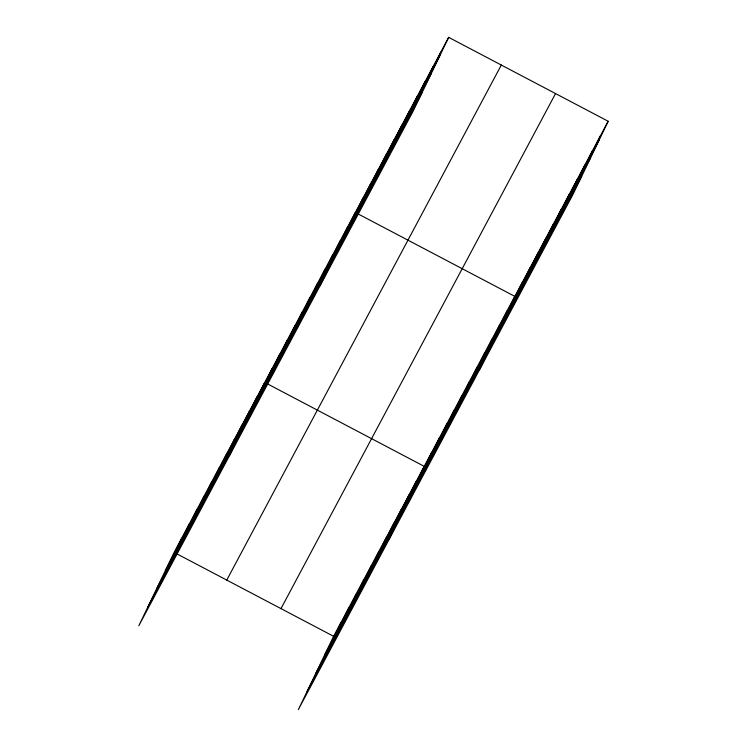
<?xml version="1.0" encoding="UTF-8"?>
<svg xmlns="http://www.w3.org/2000/svg" width="747" height="747" viewBox="0 0 747 747"><rect width="100%" height="100%" fill="white"/><g stroke="black" fill="none" stroke-linecap="round" stroke-linejoin="round"><path stroke-width="1.12" d="M172.921 556.403L181.661 538.232M180.466 542.238L189.215 524.067M188.02 528.073L196.76 509.902M195.565 513.917L204.314 495.737M203.119 499.752L211.868 481.572M210.673 485.587L219.413 467.417M218.217 471.422L226.967 453.252M225.771 457.257L234.521 439.087M233.316 443.092L242.065 424.922M240.87 428.927L249.619 410.757M248.424 414.772L257.164 396.592M229.422 455.763L264.718 382.427L424.221 466.352L388.935 539.689M263.523 386.442L272.272 368.262M271.068 372.277L279.817 354.106M278.622 358.112L287.371 339.941M286.176 343.947L294.916 325.776M293.72 329.782L302.47 311.611M301.274 315.626L310.024 297.446M308.819 301.461L317.568 283.281M316.373 287.296L325.122 269.116M323.927 273.131L332.667 254.96M331.472 258.966L340.221 240.795M339.026 244.801L347.775 226.63M320.024 285.802L355.32 212.465M354.358 216.042L363.098 197.871M362.136 201.457L370.876 183.276M369.914 186.862L378.664 168.682M377.693 172.268L386.442 154.097M385.471 157.673L394.22 139.502M393.249 143.079L401.998 124.908M401.027 128.493L409.776 110.313M408.805 113.899L417.554 95.719M416.593 99.304L425.332 81.124M424.371 84.71L433.111 66.539M432.149 70.115L440.889 51.945M448.676 37.35L413.38 110.687L138.821 625.734L174.116 552.397L448.676 37.35L608.179 121.266L572.884 194.603L298.324 709.65L333.62 636.313L608.179 121.266M332.424 640.328L341.174 622.148M339.978 626.163L348.718 607.983M347.523 611.998L356.272 593.828M355.077 597.833L363.826 579.663M362.631 583.668L371.371 565.498M370.176 569.503L378.925 551.333M377.73 555.348L386.47 537.168M385.275 541.183L394.024 523.003M392.829 527.018L401.578 508.838M400.383 512.853L409.123 494.682M407.927 498.688L416.677 480.517M423.026 470.358L431.775 452.187M430.58 456.193L439.329 438.022M438.134 442.037L446.874 423.857M445.679 427.872L454.428 409.692M453.233 413.707L461.982 395.536M460.778 399.542L469.527 381.372M468.332 385.377L477.081 367.207M475.886 371.212L484.626 353.042M483.43 357.047L492.18 338.877M490.984 342.892L499.734 324.712M498.529 328.727L507.278 310.547M479.537 369.718L514.832 296.382L358.355 214.062M513.861 299.967L522.611 281.796M521.639 285.373L530.389 267.202M529.418 270.778L538.167 252.607M537.205 256.184L545.945 238.013M544.983 241.598L553.723 223.418M552.761 227.004L561.501 208.824M560.539 212.409L569.289 194.239M568.318 197.815L577.067 179.644M576.096 183.22L584.845 165.05M583.874 168.635L592.623 150.455M591.652 154.041L600.401 135.861M165.367 570.568L439.927 55.521M156.609 588.776L431.168 73.729M147.579 607.526L422.139 92.479M226.752 580.092L501.312 65.045M280.984 608.618L555.544 93.58M324.87 654.493L599.43 139.446M316.112 672.692L590.672 157.645M307.092 691.451L581.652 176.404M177.151 553.994L333.62 636.313"/></g></svg>
